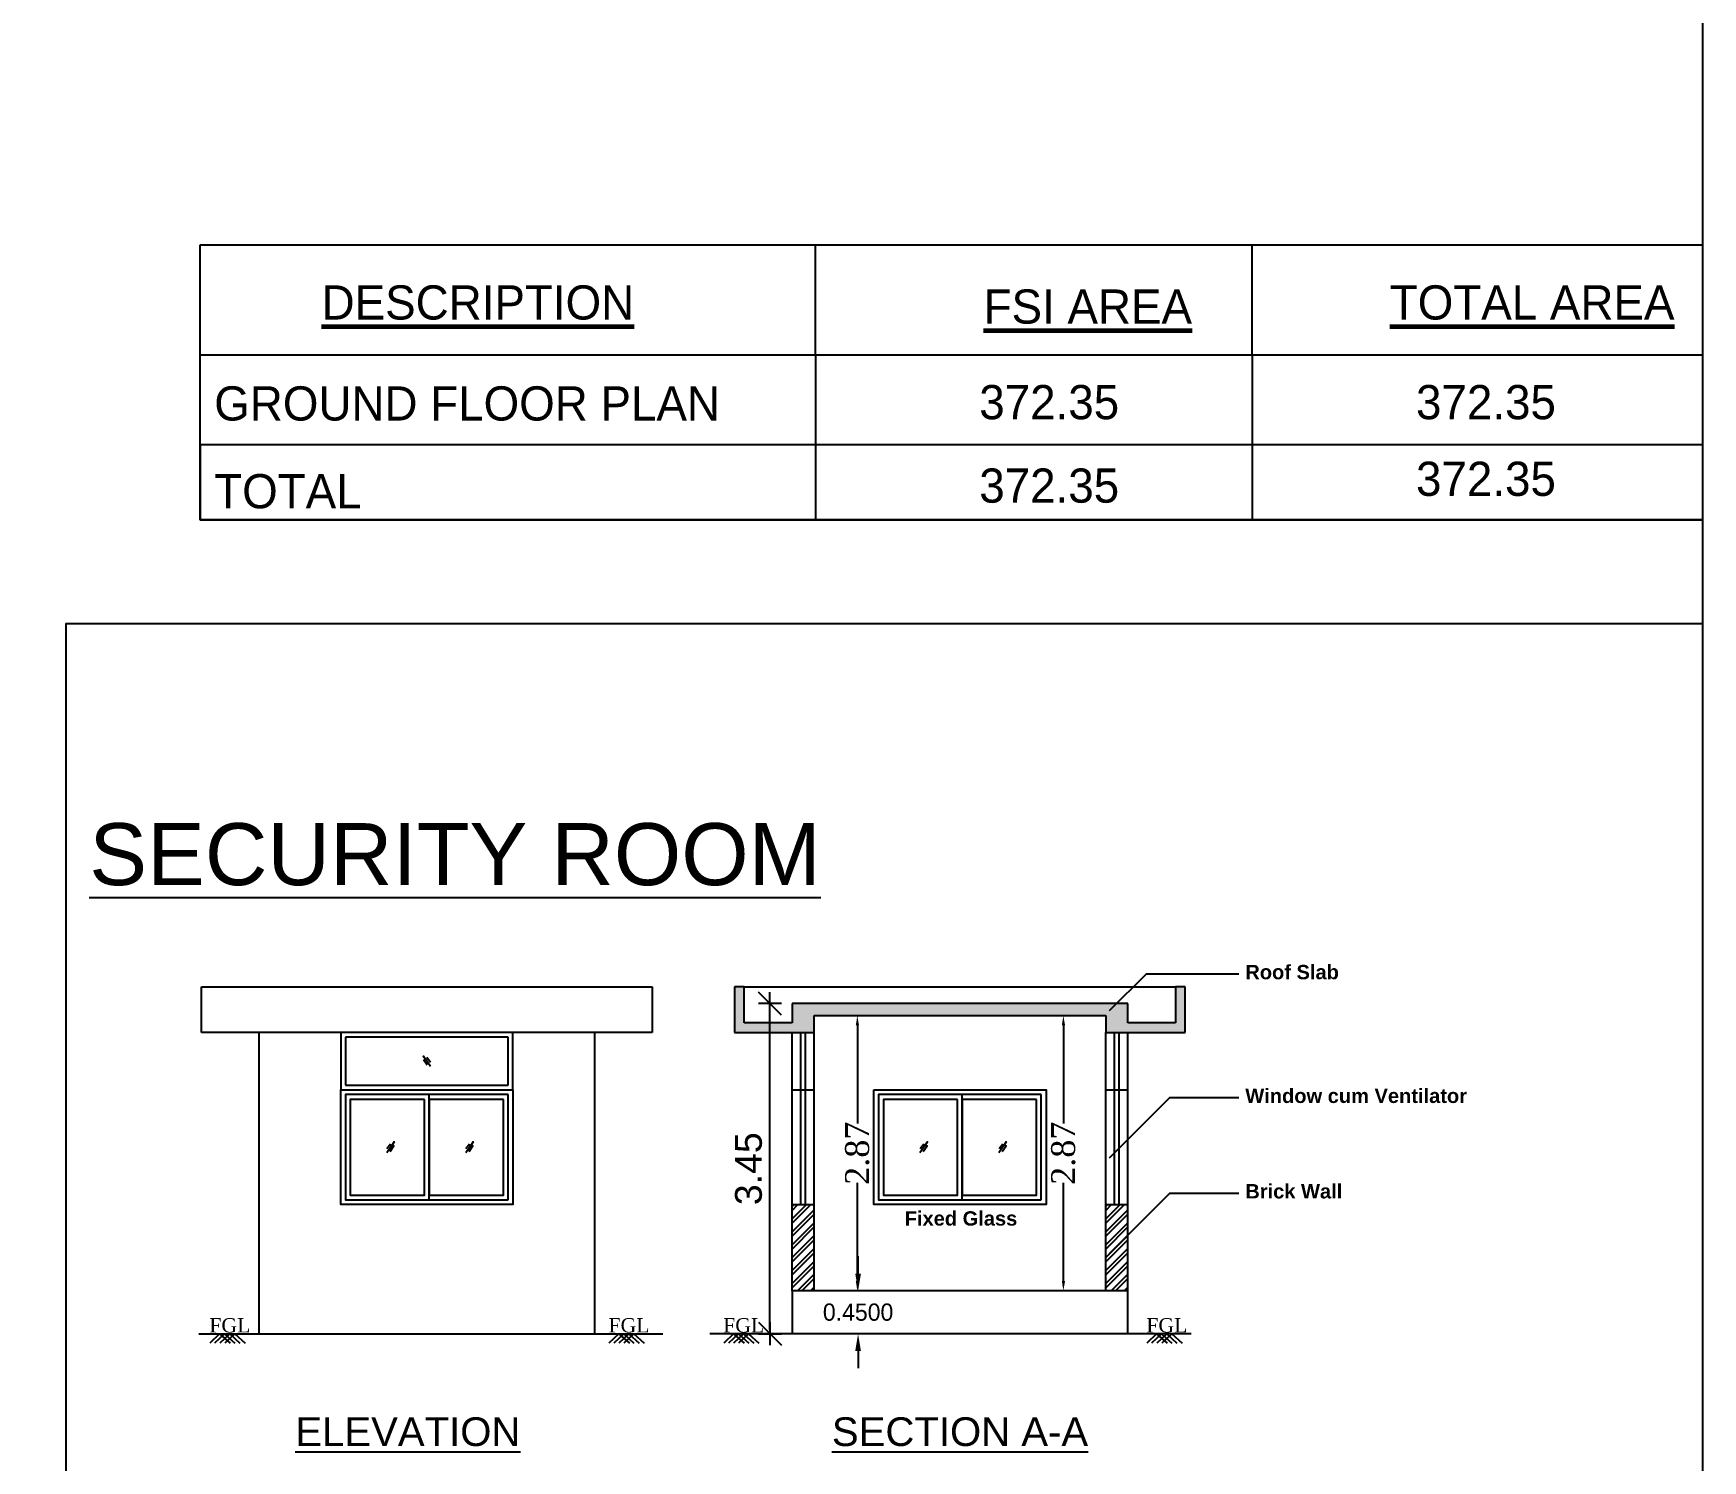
# Model space of a CAD drawing. Header units: metres. Extents: x 1422408 to 2565053, y 3723 to 80428.
# Drawn here: x 2267735.19 to 2267752.63, y 4124.18 to 4139.09 of the extents above; entities that cross this region are included whole.
import ezdxf
from ezdxf.enums import TextEntityAlignment as Align

# ---------------------------------------------------------------- set-up
doc = ezdxf.new("R2010")
doc.units = ezdxf.units.M
doc.header["$LTSCALE"] = 3.5
doc.header["$MEASUREMENT"] = 0
for name, pattern in [('DOT2', [0.125, 0, -0.125]), ('HIDDEN', [0.375, 0.25, -0.125]), ('PHANTOM2', [1.25, 0.625, -0.125, 0.125, -0.125, 0.125, -0.125])]:
    doc.linetypes.add(name, pattern=pattern)
doc.layers.get('0').update_dxf_attribs({"linetype": 'CONTINUOUS'})
doc.layers.get('DEFPOINTS').update_dxf_attribs({"linetype": 'CONTINUOUS'})
for name, color, linetype in [('BLK_3_FLR_0_REGULAR_ROOM_1', 117, 'CONTINUOUS'), ('BLK_3_FLR_0_REGULAR_ROOM_2', 117, 'CONTINUOUS'), ('BLK_3_HT_OF_BLDG', 5, 'CONTINUOUS'), ('BLK_3_PLINTH_HEIGHT', 7, 'CONTINUOUS')]:
    doc.layers.add(name, color=color, linetype=linetype)
doc.styles.add('ANAND', font='times.ttf')
doc.styles.add('ROOM TEXT 10.5', font='swisse.ttf')
doc.styles.add('SIKKIM-ARE', font='arialbd.ttf')
doc.styles.add('style1', font='arial.ttf', dxfattribs={"height": 0.28})
doc.styles.add('style1jaya', font='times.ttf')
doc.styles.add('THIN', font='GOTHIC.TTF', dxfattribs={"height": 1})
doc.dimstyles.new('STANDARD$0', dxfattribs={"dimtxt": 0.25, "dimasz": 0.1, "dimexe": 2, "dimexo": 2, "dimgap": 0, "dimtad": 0, "dimzin": 0, "dimdsep": 46, "dimtxsty": 'ANAND', "dimcen": 0.0625, "dimdle": 2.5, "dimse1": 1, "dimse2": 1, "dimclrd": 2, "dimclre": 9, "dimadec": 0, "dimazin": 0, "dimtfac": 1, "dimtix": 1, "dimtofl": 0, "dimtmove": 2, "dimatfit": 3, "dimldrblk": 'OBLIQUE', "dimfxl": 0, "dimtolj": 1, "dimtzin": 0, "dimarcsym": 0})

# ---------------------------------------------------------------- blocks, each defined once
blk = doc.blocks.new('ER')
for p, q in [((-3, -3), (3, 3)), ((-3, 0), (3, 0)), ((0, -3), (0, 3))]:
    blk.add_line(p, q)
blk = doc.blocks.new('*D684')
at = {"layer": 'BLK_3_HT_OF_BLDG', "lineweight": -2, "ltscale": 0.05}
blk.add_line((2267742.888, 4125.546), (2267742.888, 4128.916), dxfattribs=at)
at = {"layer": 'DEFPOINTS', "color": 0, "ltscale": 0.05}
for p in [(2267742.888, 4128.956), (2267743.119, 4128.956), (2267743.119, 4125.506)]:
    blk.add_point(p, dxfattribs=at)
at = {"layer": 'BLK_3_HT_OF_BLDG', "lineweight": -2, "ltscale": 0.05, "xscale": 0.04, "yscale": 0.04, "zscale": 0.04}
for p, rotation in [((2267742.888, 4128.956), 90), ((2267742.888, 4125.506), 270)]:
    blk.add_blockref('ER', p, dxfattribs=dict(at, rotation=rotation))
at = {"layer": 'BLK_3_HT_OF_BLDG', "color": 0, "ltscale": 0.05, "insert": (2267742.665, 4127.231), "char_height": 0.28, "attachment_point": 5, "rotation": 90, "style": 'style1'}
blk.add_mtext('\\A1;3.45', dxfattribs=at)
blk = doc.blocks.new('_DOT')
at = {"color": 0, "linetype": 'ByBlock'}
blk.add_line((-0.5, 0), (-1, 0), dxfattribs=at)
at = {"color": 0, "linetype": 'ByBlock', "const_width": 0.5}
blk.add_lwpolyline([(-0.25, 0, 1), (0.25, 0, 1)], format="xyb", close=True, dxfattribs=at)
blk = doc.blocks.new('*D583')
at = {"layer": 'BLK_3_PLINTH_HEIGHT', "color": 0, "linetype": 'PHANTOM2', "lineweight": -2}
for p, q in [((2267743.809, 4126.136), (2267743.809, 4126.316)), ((2267743.809, 4125.326), (2267743.809, 4125.146))]:
    blk.add_line(p, q, dxfattribs=at)
at = {"layer": 'BLK_3_PLINTH_HEIGHT', "color": 0, "linetype": 'DOT2', "lineweight": -2}
for p, q in [((2267743.746, 4125.956), (2267743.629, 4125.956)), ((2267743.746, 4125.506), (2267743.629, 4125.506))]:
    blk.add_line(p, q, dxfattribs=at)
at = {"layer": 'BLK_3_PLINTH_HEIGHT', "color": 0}
for points in [[(2267743.779, 4126.136), (2267743.839, 4126.136), (2267743.809, 4125.956)], [(2267743.779, 4125.326), (2267743.839, 4125.326), (2267743.809, 4125.506)]]:
    blk.add_solid(points, dxfattribs=at)
at = {"layer": 'DEFPOINTS', "color": 0}
for p in [(2267743.809, 4125.956), (2267743.809, 4125.506), (2267743.809, 4125.506)]:
    blk.add_point(p, dxfattribs=at)
at = {"layer": 'BLK_3_PLINTH_HEIGHT', "color": 0, "lineweight": 25, "insert": (2267743.809, 4125.731), "char_height": 0.18, "attachment_point": 5}
blk.add_mtext('\\A1;0.4500', dxfattribs=at)
blk = doc.blocks.new('*D621')
at = {"layer": 'BLK_3_FLR_0_REGULAR_ROOM_1', "color": 2, "linetype": 'Continuous', "lineweight": -2, "ltscale": 400}
for p, q in [((2267745.954, 4128.731), (2267745.954, 4127.704)), ((2267745.954, 4126.056), (2267745.954, 4127.082))]:
    blk.add_line(p, q, dxfattribs=at)
at = {"layer": 'BLK_3_FLR_0_REGULAR_ROOM_1', "color": 2, "ltscale": 400}
for points in [[(2267745.938, 4128.731), (2267745.971, 4128.731), (2267745.954, 4128.831)], [(2267745.938, 4126.056), (2267745.971, 4126.056), (2267745.954, 4125.956)]]:
    blk.add_solid(points, dxfattribs=at)
at = {"layer": 'DEFPOINTS', "color": 0, "ltscale": 400}
for p in [(2267745.954, 4128.831), (2267745.954, 4128.831), (2267745.954, 4125.956)]:
    blk.add_point(p, dxfattribs=at)
at = {"layer": 'BLK_3_FLR_0_REGULAR_ROOM_1', "color": 0, "ltscale": 400, "insert": (2267745.954, 4127.393), "char_height": 0.25, "attachment_point": 5, "rotation": 90, "style": 'ANAND'}
blk.add_mtext('\\A1;2.87', dxfattribs=at)
blk = doc.blocks.new('_Oblique')
at = {"color": 0, "linetype": 'ByBlock', "lineweight": -2}
blk.add_line((-0.5, -0.5), (0.5, 0.5), dxfattribs=at)
blk = doc.blocks.new('*D622')
at = {"layer": 'BLK_3_FLR_0_REGULAR_ROOM_2', "color": 2, "linetype": 'Continuous', "lineweight": -2, "ltscale": 400}
for p, q in [((2267743.801, 4128.731), (2267743.801, 4127.704)), ((2267743.801, 4126.056), (2267743.801, 4127.082))]:
    blk.add_line(p, q, dxfattribs=at)
at = {"layer": 'BLK_3_FLR_0_REGULAR_ROOM_2', "color": 2, "ltscale": 400}
for points in [[(2267743.785, 4128.731), (2267743.818, 4128.731), (2267743.801, 4128.831)], [(2267743.785, 4126.056), (2267743.818, 4126.056), (2267743.801, 4125.956)]]:
    blk.add_solid(points, dxfattribs=at)
at = {"layer": 'DEFPOINTS', "color": 0, "ltscale": 400}
for p in [(2267743.801, 4128.831), (2267743.934, 4128.831), (2267743.934, 4125.956)]:
    blk.add_point(p, dxfattribs=at)
at = {"layer": 'BLK_3_FLR_0_REGULAR_ROOM_2', "color": 0, "ltscale": 400, "insert": (2267743.801, 4127.393), "char_height": 0.25, "attachment_point": 5, "rotation": 90, "style": 'ANAND'}
blk.add_mtext('\\A1;2.87', dxfattribs=at)

msp = doc.modelspace()

# ---------------------------------------------------------------- hatches: boundary and pattern name
h = msp.add_hatch(color=256)
h.dxf.hatch_style = 1
h.paths.add_polyline_path([(2267746.62701, 4128.95571), (2267743.11901, 4128.95571), (2267743.11901, 4128.75571), (2267742.61901, 4128.75571), (2267742.61901, 4129.13071), (2267742.51901, 4129.13071), (2267742.51901, 4128.65571), (2267743.34901, 4128.65571), (2267743.34901, 4128.83071), (2267746.39701, 4128.83071), (2267746.39701, 4128.65571), (2267747.22701, 4128.65571), (2267747.22701, 4129.13071), (2267747.12701, 4129.13071), (2267747.12701, 4128.75571), (2267746.62701, 4128.75571)])

# ---------------------------------------------------------------- linework, layer by layer
for p, q in [((2267736.94848, 4129.13071), (2267741.65648, 4129.13071)), ((2267736.94848, 4128.65571), (2267736.94848, 4129.13071)), ((2267741.65648, 4129.13071), (2267741.65648, 4128.65571)), ((2267742.61901, 4129.13071), (2267742.51901, 4129.13071)), ((2267742.51901, 4129.13071), (2267742.51901, 4128.65571)), ((2267742.61901, 4128.75571), (2267742.61901, 4129.13071)), ((2267742.61901, 4129.13071), (2267747.12701, 4129.13071)), ((2267747.22701, 4129.13071), (2267747.12701, 4129.13071)), ((2267747.12701, 4129.13071), (2267747.12701, 4128.75571)), ((2267747.22701, 4128.65571), (2267747.22701, 4129.13071)), ((2267746.62701, 4128.95571), (2267743.11901, 4128.95571)), ((2267743.11901, 4128.95571), (2267743.11901, 4128.75571)), ((2267743.34901, 4128.65571), (2267743.34901, 4128.83071)), ((2267743.34901, 4128.83071), (2267746.39701, 4128.83071)), ((2267746.39701, 4128.83071), (2267746.39701, 4128.65571)), ((2267746.62701, 4128.75571), (2267746.62701, 4128.95571)), ((2267741.65648, 4128.65571), (2267736.94848, 4128.65571)), ((2267737.54848, 4128.65571), (2267737.54848, 4125.50571)), ((2267740.20248, 4128.65571), (2267738.40248, 4128.65571)), ((2267738.40248, 4128.65571), (2267738.40248, 4128.05571)), ((2267740.20248, 4128.05571), (2267740.20248, 4128.65571)), ((2267741.05648, 4125.50571), (2267741.05648, 4128.65571)), ((2267742.51901, 4128.65571), (2267743.34901, 4128.65571)), ((2267743.11901, 4128.75571), (2267742.61901, 4128.75571)), ((2267743.11901, 4126.85571), (2267743.11901, 4128.65571)), ((2267743.20901, 4126.85571), (2267743.20901, 4128.65571)), ((2267743.25901, 4126.85571), (2267743.25901, 4128.65571)), ((2267743.34901, 4126.85571), (2267743.34901, 4128.65571)), ((2267746.39701, 4126.85571), (2267746.39701, 4128.65571)), ((2267746.39701, 4128.65571), (2267747.22701, 4128.65571)), ((2267746.48701, 4126.85571), (2267746.48701, 4128.65571)), ((2267746.53701, 4126.85571), (2267746.53701, 4128.65571)), ((2267747.12701, 4128.75571), (2267746.62701, 4128.75571)), ((2267746.62701, 4126.85571), (2267746.62701, 4128.65571)), ((2267740.15248, 4128.60571), (2267738.45248, 4128.60571)), ((2267738.45248, 4128.60571), (2267738.45248, 4128.10571)), ((2267740.15248, 4128.10571), (2267740.15248, 4128.60571)), ((2267739.34146, 4128.29982), (2267739.2635, 4128.4116)), ((2267739.2635, 4128.4116), (2267739.28967, 4128.37408)), ((2267739.30679, 4128.31185), (2267739.26647, 4128.36966)), ((2267739.26647, 4128.36966), (2267739.27289, 4128.36046)), ((2267739.33956, 4128.34053), (2267739.30139, 4128.39166)), ((2267738.40248, 4128.05571), (2267740.20248, 4128.05571)), ((2267738.45248, 4128.10571), (2267740.15248, 4128.10571)), ((2267740.15248, 4128.00571), (2267739.32748, 4128.00571)), ((2267740.15248, 4126.90571), (2267740.15248, 4128.00571)), ((2267743.11901, 4128.05571), (2267743.34901, 4128.05571)), ((2267745.72301, 4128.00571), (2267744.84801, 4128.00571)), ((2267745.72301, 4126.90571), (2267745.72301, 4128.00571)), ((2267746.39701, 4128.05571), (2267746.62701, 4128.05571)), ((2267739.27748, 4126.90571), (2267740.15248, 4126.90571)), ((2267744.84801, 4126.90571), (2267745.72301, 4126.90571)), ((2267743.11901, 4125.95571), (2267743.11901, 4126.85571)), ((2267743.11901, 4126.85571), (2267743.34901, 4126.85571)), ((2267743.34901, 4125.95571), (2267743.34901, 4126.85571)), ((2267746.39701, 4126.85571), (2267746.62701, 4126.85571)), ((2267746.39701, 4125.95571), (2267746.39701, 4126.85571)), ((2267746.62701, 4125.95571), (2267746.62701, 4126.85571)), ((2267746.62701, 4125.95571), (2267743.11901, 4125.95571)), ((2267743.11901, 4125.95571), (2267743.11901, 4125.50571)), ((2267746.62701, 4125.50571), (2267746.62701, 4125.95571)), ((2267736.91938, 4125.50571), (2267741.77018, 4125.50571)), ((2267737.13663, 4125.50572), (2267737.03532, 4125.40891)), ((2267737.18969, 4125.50572), (2267737.08549, 4125.40797)), ((2267737.13663, 4125.50572), (2267737.24806, 4125.40797)), ((2267737.24275, 4125.50572), (2267737.13855, 4125.40797)), ((2267737.18969, 4125.50572), (2267737.29667, 4125.40797)), ((2267737.29581, 4125.50572), (2267737.19161, 4125.40797)), ((2267737.24275, 4125.50572), (2267737.34973, 4125.40797)), ((2267737.29581, 4125.50572), (2267737.40279, 4125.40797)), ((2267741.3073, 4125.50572), (2267741.20599, 4125.40891)), ((2267741.36036, 4125.50572), (2267741.25616, 4125.40797)), ((2267741.3073, 4125.50572), (2267741.41872, 4125.40797)), ((2267741.41341, 4125.50572), (2267741.30922, 4125.40797)), ((2267741.36036, 4125.50572), (2267741.46734, 4125.40797)), ((2267741.46647, 4125.50572), (2267741.36227, 4125.40797)), ((2267741.41341, 4125.50572), (2267741.5204, 4125.40797)), ((2267741.46647, 4125.50572), (2267741.57345, 4125.40797)), ((2267746.62701, 4125.50571), (2267742.25838, 4125.50571)), ((2267742.50577, 4125.50572), (2267742.40446, 4125.40891)), ((2267742.55883, 4125.50572), (2267742.45463, 4125.40797)), ((2267742.50577, 4125.50572), (2267742.6172, 4125.40797)), ((2267742.61189, 4125.50572), (2267742.50769, 4125.40797)), ((2267742.55883, 4125.50572), (2267742.66581, 4125.40797)), ((2267742.66495, 4125.50572), (2267742.56075, 4125.40797)), ((2267742.61189, 4125.50572), (2267742.71887, 4125.40797)), ((2267742.66495, 4125.50572), (2267742.77193, 4125.40797)), ((2267747.28866, 4125.50571), (2267746.62701, 4125.50571)), ((2267746.92735, 4125.50572), (2267746.82605, 4125.40891)), ((2267746.98041, 4125.50572), (2267746.87621, 4125.40797)), ((2267746.92735, 4125.50572), (2267747.03878, 4125.40797)), ((2267747.03347, 4125.50572), (2267746.92927, 4125.40797)), ((2267746.98041, 4125.50572), (2267747.08739, 4125.40797)), ((2267747.08653, 4125.50572), (2267746.98233, 4125.40797)), ((2267747.03347, 4125.50572), (2267747.14045, 4125.40797)), ((2267747.08653, 4125.50572), (2267747.19351, 4125.40797))]:
    msp.add_line(p, q)
at = {"linetype": 'Continuous'}
for p, q in [((2267743.11901, 4126.84095), (2267743.13376, 4126.85571)), ((2267743.11901, 4126.70625), (2267743.26847, 4126.85571)), ((2267743.11901, 4126.79605), (2267743.17866, 4126.85571)), ((2267743.11901, 4126.66135), (2267743.31337, 4126.85571)), ((2267743.11901, 4126.57155), (2267743.34901, 4126.80155)), ((2267743.11901, 4126.52665), (2267743.34901, 4126.75665)), ((2267746.39701, 4126.84095), (2267746.41176, 4126.85571)), ((2267746.39701, 4126.70625), (2267746.54647, 4126.85571)), ((2267746.39701, 4126.79605), (2267746.45666, 4126.85571)), ((2267746.39701, 4126.66135), (2267746.59137, 4126.85571)), ((2267746.39701, 4126.57155), (2267746.62701, 4126.80155)), ((2267746.39701, 4126.52665), (2267746.62701, 4126.75665)), ((2267743.11901, 4126.43684), (2267743.34901, 4126.66684)), ((2267743.11901, 4126.39194), (2267743.34901, 4126.62194)), ((2267746.39701, 4126.43684), (2267746.62701, 4126.66684)), ((2267746.39701, 4126.39194), (2267746.62701, 4126.62194)), ((2267743.11901, 4126.30214), (2267743.34901, 4126.53214)), ((2267743.11901, 4126.25724), (2267743.34901, 4126.48724)), ((2267743.11901, 4126.16744), (2267743.34901, 4126.39744)), ((2267746.39701, 4126.30214), (2267746.62701, 4126.53214)), ((2267746.39701, 4126.25724), (2267746.62701, 4126.48724)), ((2267746.39701, 4126.16744), (2267746.62701, 4126.39744)), ((2267743.11901, 4126.12253), (2267743.34901, 4126.35253)), ((2267743.11901, 4126.03273), (2267743.34901, 4126.26273)), ((2267743.11901, 4125.98783), (2267743.34901, 4126.21783)), ((2267746.39701, 4126.12253), (2267746.62701, 4126.35253)), ((2267746.39701, 4126.03273), (2267746.62701, 4126.26273)), ((2267746.39701, 4125.98783), (2267746.62701, 4126.21783)), ((2267743.17669, 4125.95571), (2267743.34901, 4126.12803)), ((2267743.22159, 4125.95571), (2267743.34901, 4126.08313)), ((2267746.45469, 4125.95571), (2267746.62701, 4126.12803)), ((2267746.49959, 4125.95571), (2267746.62701, 4126.08313)), ((2267743.31139, 4125.95571), (2267743.34901, 4125.99332)), ((2267746.58939, 4125.95571), (2267746.62701, 4125.99332))]:
    msp.add_line(p, q, dxfattribs=at)
at = {"color": 3, "ltscale": 0.05}
msp.add_lwpolyline([(2267718.2375, 4154.74073), (2267752.63331, 4154.74073), (2267752.63331, 4097.59833), (2267718.2375, 4097.59833)], close=True, dxfattribs=at)
at = {"ltscale": 0.05}
for points in [[(2267736.93418, 4136.88375), (2267752.63331, 4136.88375)], [(2267736.93418, 4135.73608), (2267736.93418, 4136.88375)], [(2267743.36335, 4135.73608), (2267743.36335, 4136.88375)], [(2267747.92701, 4135.73608), (2267747.92701, 4136.88375)], [(2267752.63331, 4134.01046), (2267736.93418, 4134.01046), (2267736.93418, 4135.73608), (2267752.63331, 4135.73608)], [(2267743.36335, 4135.73608), (2267743.36335, 4134.01046)], [(2267747.92701, 4135.73608), (2267747.92701, 4134.01046)], [(2267736.93418, 4134.79916), (2267752.63331, 4134.79916)], [(2267736.93418, 4134.79916), (2267752.63331, 4134.79916)], [(2267736.93418, 4134.79916), (2267736.93418, 4134.01046)], [(2267736.93418, 4134.01046), (2267752.63331, 4134.01046)]]:
    msp.add_lwpolyline(points, dxfattribs=at)
at = {"color": 1, "ltscale": 0.05}
msp.add_lwpolyline([(2267743.0532, 4113.18013), (2267735.53547, 4113.18013), (2267735.53547, 4132.92838), (2267752.63331, 4132.92838), (2267752.63331, 4113.18013)], dxfattribs=at)
for points in [[(2267746.43603, 4128.88525), (2267746.82157, 4129.26665), (2267747.78778, 4129.26665)], [(2267746.43603, 4127.34365), (2267747.06623, 4127.97384), (2267747.78778, 4127.97384)], [(2267738.88402, 4127.39982), (2267738.96198, 4127.5116), (2267738.93581, 4127.47408)], [(2267738.88592, 4127.44053), (2267738.92409, 4127.49166)], [(2267738.91869, 4127.41185), (2267738.959, 4127.46966), (2267738.95259, 4127.46046)], [(2267739.70902, 4127.39982), (2267739.78698, 4127.5116), (2267739.76081, 4127.47408)], [(2267739.71092, 4127.44053), (2267739.74909, 4127.49166)], [(2267739.74369, 4127.41185), (2267739.784, 4127.46966), (2267739.77759, 4127.46046)], [(2267744.45455, 4127.39982), (2267744.53251, 4127.5116), (2267744.50634, 4127.47408)], [(2267744.45645, 4127.44053), (2267744.49462, 4127.49166)], [(2267744.48922, 4127.41185), (2267744.52953, 4127.46966), (2267744.52311, 4127.46046)], [(2267745.27955, 4127.39982), (2267745.35751, 4127.5116), (2267745.33134, 4127.47408)], [(2267745.28145, 4127.44053), (2267745.31962, 4127.49166)], [(2267745.31422, 4127.41185), (2267745.35453, 4127.46966), (2267745.34811, 4127.46046)], [(2267746.43603, 4126.34619), (2267747.06623, 4126.97639), (2267747.78778, 4126.97639)]]:
    msp.add_lwpolyline(points)
for points in [[(2267738.40248, 4128.05571), (2267740.20248, 4128.05571), (2267740.20248, 4126.85571), (2267738.40248, 4126.85571)], [(2267739.32748, 4128.00571), (2267738.45248, 4128.00571), (2267738.45248, 4126.90571), (2267739.32748, 4126.90571)], [(2267739.27748, 4127.95571), (2267738.50248, 4127.95571), (2267738.50248, 4126.95571), (2267739.27748, 4126.95571)], [(2267740.10248, 4127.95571), (2267739.32748, 4127.95571), (2267739.32748, 4126.95571), (2267740.10248, 4126.95571)], [(2267743.97301, 4128.05571), (2267745.77301, 4128.05571), (2267745.77301, 4126.85571), (2267743.97301, 4126.85571)], [(2267744.89801, 4128.00571), (2267744.02301, 4128.00571), (2267744.02301, 4126.90571), (2267744.89801, 4126.90571)], [(2267744.84801, 4127.95571), (2267744.07301, 4127.95571), (2267744.07301, 4126.95571), (2267744.84801, 4126.95571)], [(2267745.67301, 4127.95571), (2267744.89801, 4127.95571), (2267744.89801, 4126.95571), (2267745.67301, 4126.95571)]]:
    msp.add_lwpolyline(points, close=True)

# ---------------------------------------------------------------- texts
at = {"lineweight": 60, "style": 'THIN'}
for s, height, p in [('%%UDESCRIPTION', 0.3574011, (2267738.20316, 4136.10437)), ('%%UFSI AREA', 0.3574011, (2267745.12043, 4136.06169)), ('%%UTOTAL AREA', 0.3574011, (2267749.36471, 4136.10468)), ('GROUND FLOOR PLAN', 0.3574011, (2267737.08118, 4135.04923)), ('372.35', 0.357401, (2267745.07506, 4135.06287)), ('372.35', 0.357401, (2267749.63873, 4135.06287)), ('372.35', 0.357401, (2267749.63873, 4134.26184)), ('TOTAL', 0.357401, (2267737.08118, 4134.1321)), ('372.35', 0.357401, (2267745.07506, 4134.19069))]:
    msp.add_text(s, height=height, dxfattribs=at).set_placement(p)
at = {"ltscale": 0.22, "style": 'ROOM TEXT 10.5'}
for s, height, p in [('%%USECURITY ROOM', 0.648, (2267735.77568, 4130.194)), ('%%UELEVATION', 0.3, (2267737.92856, 4124.33334)), ('%%USECTION A-A', 0.3, (2267743.53521, 4124.33334))]:
    msp.add_text(s, height=height, dxfattribs=at).set_placement(p)
at = {"style": 'SIKKIM-ARE'}
for s, p in [('Roof Slab', (2267747.8549, 4129.21058)), ('Window cum Ventilator', (2267747.8549, 4127.91777)), ('Brick Wall', (2267747.8549, 4126.92031)), ('Fixed Glass', (2267744.2959, 4126.63655))]:
    msp.add_text(s, height=0.15, dxfattribs=at).set_placement(p)
at = {"linetype": 'HIDDEN', "style": 'style1jaya'}
for p in [(2267737.2161, 4125.59456), (2267741.38677, 4125.59456), (2267742.58524, 4125.59456), (2267747.00682, 4125.59456)]:
    msp.add_text(' FGL', height=0.15, dxfattribs=at).set_placement(p, align=Align.MIDDLE_CENTER)

# ---------------------------------------------------------------- dimensions: what is measured, and where the dimension line sits
at = {"layer": 'BLK_3_FLR_0_REGULAR_ROOM_1', "color": 4, "ltscale": 400}
dim = msp.add_aligned_dim(p1=(2267745.954463616, 4125.9557096779), p2=(2267745.954463616, 4128.8307096778), distance=0, dimstyle='STANDARD$0', override={"dimfxl": 0.18}, dxfattribs=at)
dim.commit()
dim.dimension.update_dxf_attribs({"geometry": '*D621', "text_midpoint": (2267745.954463616, 4127.3932096782)})
at = {"layer": 'BLK_3_FLR_0_REGULAR_ROOM_2', "color": 4, "ltscale": 400}
dim = msp.add_aligned_dim(p1=(2267743.9342063838, 4125.9557096779), p2=(2267743.9342063838, 4128.8307096778), distance=0.1329428297, dimstyle='STANDARD$0', override={"dimfxl": 0.18}, dxfattribs=at)
dim.commit()
dim.dimension.update_dxf_attribs({"geometry": '*D622', "text_midpoint": (2267743.801263554, 4127.3932096782)})
at = {"layer": 'BLK_3_HT_OF_BLDG', "ltscale": 0.05}
dim = msp.add_linear_dim(base=(2267742.88824, 4128.95571), p1=(2267743.11901, 4125.50571), p2=(2267743.11901, 4128.95571), angle=90, dimstyle='STANDARD$0', override={"dimtxt": 0.28, "dimasz": 0.04, "dimgap": 0.08, "dimtad": 2, "dimtxsty": 'style1', "dimblk": 'ER', "dimclrd": 256, "dimldrblk": 'DOT', "dimfxl": 0.18, "dimfxlon": 1, "dimarcsym": 1}, dxfattribs=at)
dim.commit()
dim.dimension.update_dxf_attribs({"geometry": '*D684', "text_midpoint": (2267742.66518, 4127.23071)})
at = {"layer": 'BLK_3_PLINTH_HEIGHT', "lineweight": 25}
dim = msp.add_aligned_dim(p1=(2267743.80863, 4125.95571), p2=(2267743.80863, 4125.50571), distance=0, dimstyle='STANDARD$0', override={"dimtxt": 0.18, "dimasz": 0.18, "dimexe": 0.18, "dimexo": 0.0625, "dimgap": 0.09, "dimtih": 1, "dimtoh": 1, "dimdec": 4, "dimtxsty": 'Standard', "dimcen": 0.09, "dimdle": 0, "dimse1": 0, "dimse2": 0, "dimclrd": 0, "dimclre": 0, "dimtdec": 4, "dimtix": 0, "dimtmove": 0, "dimfxl": 0, "dimarcsym": 2}, dxfattribs=at)
dim.commit()
dim.dimension.update_dxf_attribs({"geometry": '*D583', "text_midpoint": (2267743.80863, 4125.73071)})

doc.saveas('drawing.dxf')
